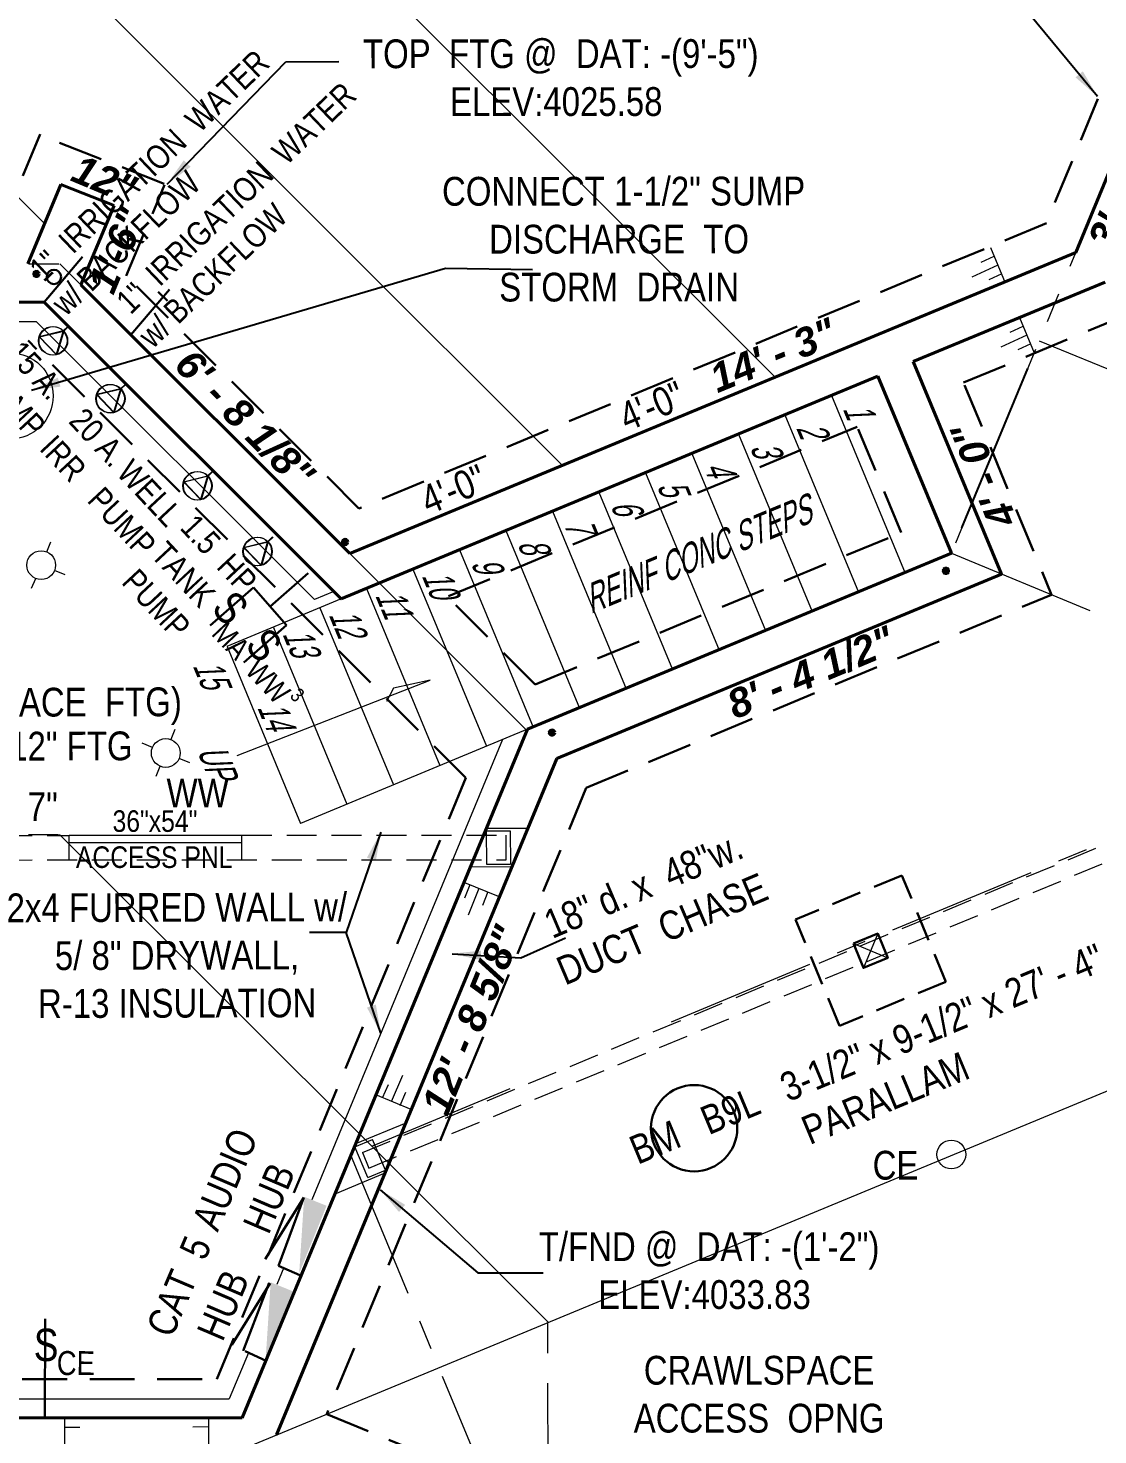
# Model space of a CAD drawing. Header units: inches. Extents: x 2775 to 28360, y 1488 to 9823.
# Drawn here: x 13433.9 to 13657, y 3705.4 to 3998.9 of the extents above; entities that cross this region are included whole.
import ezdxf

# ---------------------------------------------------------------- set-up
doc = ezdxf.new("R2010")
doc.units = ezdxf.units.IN
doc.header["$LTSCALE"] = 0.5
doc.header["$MEASUREMENT"] = 0
doc.header["$PDMODE"] = 1
for name, pattern in [('CENTER', [2, 1.25, -0.25, 0.25, -0.25]), ('DOT2', [0.125, 0, -0.125]), ('HIDDEN', [0.375, 0.25, -0.125])]:
    doc.linetypes.add(name, pattern=pattern)
doc.layers.get('Defpoints').update_dxf_attribs({"linetype": 'CONTINUOUS'})
for name, color, linetype, lineweight in [('BEAMS TEXT', 3, 'CONTINUOUS', 20), ('CONCRETE', 7, 'CONTINUOUS', 30), ('ELEC', 6, 'CONTINUOUS', 20), ('FLOOR BEAMS', 3, 'HIDDEN', 20), ('FOOTING', 7, 'HIDDEN', 30), ('FOOTING TEXT', 7, 'CONTINUOUS', 9), ('FOUNDATION', 7, 'CONTINUOUS', 40), ('FOUNDATION TEXT', 7, 'CONTINUOUS', 9), ('GRID', 1, 'CENTER', 20), ('LAYOUT', 6, 'CONTINUOUS', 9), ('WALL FRAMING', 7, 'CONTINUOUS', 30)]:
    doc.layers.add(name, color=color, linetype=linetype, lineweight=lineweight)
for name, color, linetype in [('BSMT  FRAMING', 7, 'CONTINUOUS'), ('ELECTRICAL', 1, 'CONTINUOUS'), ('LLMECH_EQUIP', 7, 'CONTINUOUS'), ('LLPLUMBING', 102, 'CONTINUOUS'), ('STAIRS', 47, 'CONTINUOUS'), ('STEEL', 5, 'CONTINUOUS')]:
    doc.layers.add(name, color=color, linetype=linetype)
doc.styles.add('ARCHENT', font='technical.ttf', dxfattribs={"height": 2})
doc.styles.add('ARCHENTLTD', font='technical.ttf', dxfattribs={"height": 6})
doc.styles.add('BEI', font='romans.shx', dxfattribs={"width": 0.75})
doc.styles.add('EXIST', font='romans.shx', dxfattribs={"width": 0.75, "oblique": 20, "height": 12})
doc.dimstyles.new('ARCHENTLTD', dxfattribs={"dimtxt": 12, "dimasz": 6, "dimexe": 9, "dimexo": 3, "dimgap": 1, "dimtad": 0, "dimdec": 4, "dimzin": 1, "dimdsep": 46, "dimlunit": 4, "dimtxsty": 'ARCHENT', "dimcen": 6, "dimaunit": 1, "dimadec": 5, "dimazin": 0, "dimtfac": 1, "dimtdec": 4, "dimtofl": 0, "dimtmove": 0, "dimatfit": 3, "dimfxl": 1, "dimfrac": 2, "dimtolj": 1, "dimtzin": 0, "dimarcsym": 0})
doc.dimstyles.get("Standard").update_dxf_attribs({"dimscale": 50, "dimtxt": 0.18, "dimasz": 0.18, "dimexe": 0.18, "dimexo": 0.0625, "dimgap": 0.09, "dimtad": 0, "dimtoh": 1, "dimzin": 0, "dimdsep": 46, "dimtxsty": 'BEI', "dimcen": 0.09, "dimclrd": 256, "dimclre": 256, "dimclrt": 256, "dimadec": 1, "dimazin": 0, "dimtfac": 1, "dimtofl": 0, "dimtmove": 0, "dimatfit": 3, "dimfxl": 1, "dimtolj": 1, "dimtzin": 0, "dimlwd": -1, "dimlwe": -1, "dimarcsym": 0})

# ---------------------------------------------------------------- blocks, each defined once
blk = doc.blocks.new('*D34')
at = {"layer": 'Defpoints', "color": 0, "ltscale": 150}
for p in [(11336.37, 4496.83, -44590.32), (14529.7, 4138.22, -44590.32), (13445.87, 3646.64), (14529.7, 3176.79, -44590.32), (12016.73, 3096.26, -44590.32)]:
    blk.add_point(p, dxfattribs=at)
at = {"layer": 'LAYOUT', "ltscale": 150}
for start, end in [(9.2836, 15.9025), (344.1589, 350.7778)]:
    blk.add_arc((13368.56, 3656.77), 77.96, start, end, dxfattribs=at)
for points in [[(13442.13, 3677.64), (13444.96, 3678.63), (13440.58, 3686.63)], [(13444.98, 3635), (13442.15, 3635.98), (13440.61, 3626.99)]]:
    blk.add_solid(points, dxfattribs=at)
at = {"layer": 'LAYOUT', "color": 6, "ltscale": 150, "insert": (13446.53, 3656.82), "char_height": 6.25, "attachment_point": 5, "rotation": 270.0307, "style": 'BEI'}
blk.add_mtext('\\A1;45.0°', dxfattribs=at)
blk = doc.blocks.new('*D35')
at = {"layer": 'Defpoints', "color": 0, "ltscale": 150}
for p in [(13368.61, 4764.11, -44590.32), (14529.96, 4138.32, -44590.32), (13423.73, 3711.84), (12016.99, 3096.37, -44590.32), (13368.91, 2918.09, -44590.32)]:
    blk.add_point(p, dxfattribs=at)
at = {"layer": 'LAYOUT', "ltscale": 150}
for start, end in [(65.4639, 83.3705), (29.1593, 47.0659)]:
    blk.add_arc((13368.79, 3656.87), 77.72, start, end, dxfattribs=at)
for points in [[(13377.68, 3732.57), (13377.85, 3735.56), (13368.78, 3734.58)], [(13438.01, 3695.39), (13435.31, 3694.08), (13440.58, 3686.63)]]:
    blk.add_solid(points, dxfattribs=at)
at = {"layer": 'LAYOUT', "color": 6, "lineweight": 9, "ltscale": 150, "insert": (13411.95, 3721.5), "char_height": 6.25, "attachment_point": 5, "rotation": 326.2649, "style": 'BEI'}
blk.add_mtext('\\A1;67.5°', dxfattribs=at)
blk = doc.blocks.new('*D36')
at = {"layer": 'Defpoints', "color": 0, "ltscale": 150}
for p in [(13368.23, 4764.11, -44590.32), (12207.01, 4138.09, -44590.32), (13338.54, 3728.67), (14720.19, 3096.64, -44590.32), (13368.3, 2918.09, -44590.32)]:
    blk.add_point(p, dxfattribs=at)
at = {"layer": 'LAYOUT', "ltscale": 150}
for start, end in [(96.641, 114.5476), (132.9456, 150.8522)]:
    blk.add_arc((13368.28, 3656.87), 77.72, start, end, dxfattribs=at)
for points in [[(13359.2, 3735.56), (13359.37, 3732.57), (13368.27, 3734.58)], [(13301.75, 3694.07), (13299.05, 3695.37), (13296.48, 3686.62)]]:
    blk.add_solid(points, dxfattribs=at)
at = {"layer": 'LAYOUT', "color": 6, "lineweight": 9, "ltscale": 150, "insert": (13325.1, 3721.49), "char_height": 6.25, "attachment_point": 5, "rotation": 33.7466, "style": 'BEI'}
blk.add_mtext('\\A1;67.5°', dxfattribs=at)

msp = doc.modelspace()

# ---------------------------------------------------------------- hatches: boundary and pattern name
at = {"layer": 'ELEC', "linetype": 'DOT2', "lineweight": 15, "ltscale": 25}
for points in [[(13490.41757, 3739.06916), (13496.13112, 3753.15237), (13491.45938, 3755.04292), (13491.45934, 3755.04283)], [(13483.42663, 3721.21415), (13489.14018, 3735.29736), (13484.46844, 3737.18792), (13484.4684, 3737.18782)]]:
    msp.add_hatch(color=7, dxfattribs=at).paths.add_polyline_path(points)
at = {"layer": 'WALL FRAMING', "lineweight": 9, "ltscale": 150}
for points in [[(13435.92374, 3947.60271, 1), (13435.29874, 3947.60271, 1)], [(13500.30788, 3891.66004, 1), (13499.68288, 3891.66004, 1)], [(13625.0577, 3885.47239, -1), (13625.57643, 3885.82102, -1)], [(13625.0577, 3885.47239, -1), (13625.57643, 3885.82102, -1)], [(13543.32286, 3852.1546, 1), (13542.97385, 3851.63613, 1)]]:
    msp.add_hatch(color=256, dxfattribs=at).paths.add_polyline_path(points)

# ---------------------------------------------------------------- linework, layer by layer
at = {"layer": 'BEAMS TEXT', "linetype": 'Continuous', "lineweight": 30, "ltscale": 75}
msp.add_circle((13572.79289, 3769.33924), 9, dxfattribs=at)
at = {"layer": 'BSMT  FRAMING', "color": 7, "linetype": 'Continuous', "lineweight": 30, "ltscale": 1.5}
for p, q in [((13491.38712, 3754.88919), (13483.34584, 3742.0103)), ((13491.38712, 3754.88919), (13486.1216, 3740.64833)), ((13490.54292, 3738.66614), (13486.1216, 3740.64833)), ((13484.39618, 3737.03418), (13476.3549, 3724.1553)), ((13478.76245, 3722.87417), (13484.1509, 3737.06897)), ((13483.55198, 3720.81113), (13479.13066, 3722.79332))]:
    msp.add_line(p, q, dxfattribs=at)
at = {"layer": 'CONCRETE', "lineweight": 20, "ltscale": 75}
for p, q in [((13589.70378, 3926.04169), (13430.8205, 4084.78519)), ((13545.35866, 3907.63623), (13416.661, 4036.22067)), ((13437.28079, 3958.11918), (13403.67823, 3991.69218))]:
    msp.add_line(p, q, dxfattribs=at)
at = {"layer": 'ELEC', "color": 1, "linetype": 'Continuous', "ltscale": 0.75}
for p, q in [((13442.20882, 3936.6829), (13441.17095, 3935.6989)), ((13442.33671, 3936.67145), (13441.29883, 3935.68745)), ((13441.17095, 3935.6989), (13436.14762, 3934.49302)), ((13439.7384, 3930.75653), (13436.14762, 3934.49302)), ((13441.29883, 3935.68745), (13436.2755, 3934.48157)), ((13439.86628, 3930.74508), (13436.2755, 3934.48157)), ((13441.17095, 3935.6989), (13439.7384, 3930.75653)), ((13441.29883, 3935.68745), (13439.86628, 3930.74508)), ((13454.17643, 3924.60695), (13453.13856, 3923.62295)), ((13454.30432, 3924.5955), (13453.26644, 3923.6115)), ((13453.13856, 3923.62295), (13448.11523, 3922.41707)), ((13451.70601, 3918.68058), (13448.11523, 3922.41707)), ((13453.26644, 3923.6115), (13448.24311, 3922.40562)), ((13451.83389, 3918.66913), (13448.24311, 3922.40562)), ((13453.13856, 3923.62295), (13451.70601, 3918.68058)), ((13453.26644, 3923.6115), (13451.83389, 3918.66913))]:
    msp.add_line(p, q, dxfattribs=at)
at = {"layer": 'ELEC', "color": 1, "linetype": 'Continuous', "ltscale": 0.375}
for p, q in [((13436.14762, 3934.49302), (13441.17095, 3935.6989)), ((13439.7384, 3930.75653), (13436.14762, 3934.49302)), ((13436.2755, 3934.48157), (13441.29883, 3935.68745)), ((13439.86628, 3930.74508), (13436.2755, 3934.48157)), ((13441.17095, 3935.6989), (13439.7384, 3930.75653)), ((13441.29883, 3935.68745), (13439.86628, 3930.74508)), ((13448.11523, 3922.41707), (13453.13856, 3923.62295)), ((13451.70601, 3918.68058), (13448.11523, 3922.41707)), ((13448.24311, 3922.40562), (13453.26644, 3923.6115)), ((13451.83389, 3918.66913), (13448.24311, 3922.40562)), ((13453.13856, 3923.62295), (13451.70601, 3918.68058)), ((13453.26644, 3923.6115), (13451.83389, 3918.66913))]:
    msp.add_line(p, q, dxfattribs=at)
at = {"layer": 'ELEC', "color": 3, "linetype": 'Continuous', "ltscale": 0.375}
for p, q in [((13466.26718, 3904.23994), (13471.29051, 3905.44582)), ((13466.26767, 3904.24043), (13471.291, 3905.44631)), ((13469.86521, 3900.50105), (13466.27443, 3904.23754)), ((13469.8657, 3900.50155), (13466.27492, 3904.23803)), ((13466.39507, 3904.22849), (13471.41839, 3905.43437)), ((13466.39556, 3904.22898), (13471.41888, 3905.43486)), ((13469.99309, 3900.4896), (13466.40231, 3904.22609)), ((13469.99358, 3900.49009), (13466.40281, 3904.22658)), ((13471.29776, 3905.44342), (13469.86521, 3900.50105)), ((13471.29825, 3905.44391), (13469.8657, 3900.50155)), ((13471.42564, 3905.43197), (13469.99309, 3900.4896)), ((13471.42613, 3905.43246), (13469.99358, 3900.49009)), ((13478.79623, 3890.53184), (13483.81955, 3891.73772)), ((13478.79672, 3890.53233), (13483.82004, 3891.73821)), ((13482.39425, 3886.79295), (13478.80347, 3890.52944)), ((13482.39474, 3886.79344), (13478.80396, 3890.52993)), ((13478.92411, 3890.52039), (13483.94744, 3891.72626)), ((13478.9246, 3890.52088), (13483.94793, 3891.72676)), ((13482.52214, 3886.7815), (13478.93136, 3890.51799)), ((13482.52263, 3886.78199), (13478.93185, 3890.51848)), ((13483.8268, 3891.73532), (13482.39425, 3886.79295)), ((13483.82729, 3891.73581), (13482.39474, 3886.79344)), ((13483.95468, 3891.72387), (13482.52214, 3886.7815)), ((13483.95518, 3891.72436), (13482.52263, 3886.78199))]:
    msp.add_line(p, q, dxfattribs=at)
at = {"layer": 'ELEC', "color": 3, "linetype": 'Continuous', "ltscale": 0.75}
for p, q in [((13469.86521, 3900.50105), (13466.27443, 3904.23754)), ((13469.8657, 3900.50155), (13466.27492, 3904.23803)), ((13469.99309, 3900.4896), (13466.40231, 3904.22609)), ((13469.99358, 3900.49009), (13466.40281, 3904.22658)), ((13471.29776, 3905.44342), (13469.86521, 3900.50105)), ((13471.29825, 3905.44391), (13469.8657, 3900.50155)), ((13471.42564, 3905.43197), (13469.99309, 3900.4896)), ((13471.42613, 3905.43246), (13469.99358, 3900.49009)), ((13472.32838, 3906.42056), (13471.29051, 3905.43655)), ((13472.32888, 3906.42105), (13471.291, 3905.43705)), ((13472.45627, 3906.40911), (13471.41839, 3905.4251)), ((13472.45676, 3906.4096), (13471.41888, 3905.42559)), ((13484.85743, 3892.71246), (13483.81955, 3891.72845)), ((13484.85792, 3892.71295), (13483.82004, 3891.72894)), ((13484.98531, 3892.701), (13483.94744, 3891.717)), ((13484.9858, 3892.7015), (13483.94793, 3891.71749)), ((13482.39425, 3886.79295), (13478.80347, 3890.52944)), ((13482.39474, 3886.79344), (13478.80396, 3890.52993)), ((13482.52214, 3886.7815), (13478.93136, 3890.51799)), ((13482.52263, 3886.78199), (13478.93185, 3890.51848)), ((13483.8268, 3891.73532), (13482.39425, 3886.79295)), ((13483.82729, 3891.73581), (13482.39474, 3886.79344)), ((13483.95468, 3891.72387), (13482.52214, 3886.7815)), ((13483.95518, 3891.72436), (13482.52263, 3886.78199))]:
    msp.add_line(p, q, dxfattribs=at)
at = {"layer": 'ELEC', "color": 3, "linetype": 'Continuous', "ltscale": 150}
for p, q in [((13437.75113, 3889.61055), (13438.61252, 3891.69433)), ((13434.60389, 3881.99706), (13435.45899, 3884.06564)), ((13441.62594, 3884.78051), (13439.38684, 3885.7061)), ((13463.69897, 3850.52133), (13464.55408, 3852.58991)), ((13459.81627, 3848.79489), (13457.65124, 3849.68986)), ((13467.60019, 3845.57719), (13465.3611, 3846.50278)), ((13460.57815, 3842.79374), (13461.43325, 3844.86233))]:
    msp.add_line(p, q, dxfattribs=at)
at = {"layer": 'ELEC', "color": 3, "linetype": 'Continuous', "lineweight": 30, "ltscale": 0.75}
for p, q in [((13484.34589, 3878.2222), (13492.28201, 3885.15388)), ((13471.88095, 3874.26327), (13480.91318, 3882.15233)), ((13478.89671, 3866.53431), (13487.7786, 3874.29207)), ((13437.42402, 3729.57393), (13437.34293, 3708.86661))]:
    msp.add_line(p, q, dxfattribs=at)
at = {"layer": 'ELEC', "color": 3, "linetype": 'Continuous', "lineweight": 30, "ltscale": 25}
msp.add_line((13480.91318, 3882.15233), (13487.7786, 3874.29207), dxfattribs=at)
at = {"layer": 'ELEC', "color": 1, "linetype": 'Continuous', "ltscale": 0.75}
for centre in [(13439.00704, 3933.64731), (13439.13492, 3933.63586), (13450.97465, 3921.57136), (13451.10253, 3921.55991)]:
    msp.add_circle(centre, 2.98186, dxfattribs=at)
at = {"layer": 'ELEC', "color": 5, "lineweight": 20, "ltscale": 1.5}
msp.add_circle((13430.10674, 3922.13802), 9, dxfattribs=at)
at = {"layer": 'ELEC', "color": 3, "linetype": 'Continuous', "ltscale": 0.75}
for centre in [(13469.13385, 3903.39183), (13469.13434, 3903.39233), (13469.26173, 3903.38038), (13469.26222, 3903.38087), (13481.66289, 3889.68373), (13481.66338, 3889.68422), (13481.79078, 3889.67228), (13481.79127, 3889.67277)]:
    msp.add_circle(centre, 2.98186, dxfattribs=at)
at = {"layer": 'ELEC', "color": 3, "linetype": 'Continuous', "ltscale": 7.5}
for centre in [(13436.6081, 3886.83684), (13462.58236, 3847.63353), (13626.44608, 3763.86416)]:
    msp.add_circle(centre, 3, dxfattribs=at)
at = {"layer": 'ELEC', "color": 1, "linetype": 'Continuous', "ltscale": 0.75}
for points in [[(13441.17095, 3935.6989), (13439.7384, 3930.75653), (13436.14762, 3934.49302), (13441.17095, 3935.6989)], [(13441.29883, 3935.68745), (13439.86628, 3930.74508), (13436.2755, 3934.48157), (13441.29883, 3935.68745)], [(13453.13856, 3923.62295), (13451.70601, 3918.68058), (13448.11523, 3922.41707), (13453.13856, 3923.62295)], [(13453.26644, 3923.6115), (13451.83389, 3918.66913), (13448.24311, 3922.40562), (13453.26644, 3923.6115)]]:
    msp.add_solid(points, dxfattribs=at)
at = {"layer": 'ELEC', "color": 3, "linetype": 'Continuous', "ltscale": 0.75}
for points in [[(13471.29776, 3905.44342), (13469.86521, 3900.50105), (13466.27443, 3904.23754), (13471.29776, 3905.44342)], [(13471.29825, 3905.44391), (13469.8657, 3900.50155), (13466.27492, 3904.23803), (13471.29825, 3905.44391)], [(13471.42564, 3905.43197), (13469.99309, 3900.4896), (13466.40231, 3904.22609), (13471.42564, 3905.43197)], [(13471.42613, 3905.43246), (13469.99358, 3900.49009), (13466.40281, 3904.22658), (13471.42613, 3905.43246)], [(13483.8268, 3891.73532), (13482.39425, 3886.79295), (13478.80347, 3890.52944), (13483.8268, 3891.73532)], [(13483.82729, 3891.73581), (13482.39474, 3886.79344), (13478.80396, 3890.52993), (13483.82729, 3891.73581)], [(13483.95468, 3891.72387), (13482.52214, 3886.7815), (13478.93136, 3890.51799), (13483.95468, 3891.72387)], [(13483.95518, 3891.72436), (13482.52263, 3886.78199), (13478.93185, 3890.51848), (13483.95518, 3891.72436)]]:
    msp.add_solid(points, dxfattribs=at)
at = {"layer": 'FLOOR BEAMS', "ltscale": 50}
for p, q in [((13503.61626, 3764.27519), (13806.56818, 3890.01784)), ((13504.96271, 3761.02419), (13807.91499, 3886.76601)), ((13203.44316, 3830.31997), (13442.43358, 3830.43675)), ((13478.43357, 3830.45434), (13533.58925, 3830.48129)), ((13203.44566, 3825.19497), (13533.59175, 3825.35629)), ((13503.61626, 3764.27519), (13504.96271, 3761.02419))]:
    msp.add_line(p, q, dxfattribs=at)
at = {"layer": 'FLOOR BEAMS', "ltscale": 75}
for p, q in [((13442.43607, 3825.3387), (13442.43356, 3830.4637)), ((13478.43606, 3825.35629), (13478.43356, 3830.48129)), ((13533.59175, 3825.35629), (13533.58925, 3830.48129)), ((13533.59175, 3825.35629), (13533.58925, 3830.48129)), ((13533.59175, 3825.35629), (13533.58925, 3830.48129))]:
    msp.add_line(p, q, dxfattribs=at)
at = {"layer": 'FLOOR BEAMS', "color": 3, "lineweight": 20, "ltscale": 50}
msp.add_line((13440.52828, 3708.88026), (13443.52828, 3708.88056), dxfattribs=at)
at = {"layer": 'FOOTING', "ltscale": 75}
for p, q in [((13657.00634, 3984.14105), (13646.27294, 3958.18245)), ((13436.35937, 3976.74063), (13428.44746, 3957.68958)), ((13462.22263, 3966.43195), (13436.15068, 3976.65196)), ((13454.34179, 3947.17147), (13462.3293, 3966.17943)), ((13646.27294, 3958.18245), (13502.88624, 3898.66973)), ((13502.88624, 3898.66973), (13454.34179, 3947.17147)), ((13628.98488, 3924.9254), (13664.60551, 3939.70976)), ((13525.18808, 3842.46132), (13433.88005, 3933.68902)), ((13629.20038, 3924.40618), (13647.36039, 3880.65506)), ((13521.54433, 3880.33214), (13606.81834, 3915.72516)), ((13607.03403, 3915.20547), (13615.99333, 3893.62071)), ((13539.65868, 3861.92965), (13615.99147, 3893.61937)), ((13550.2948, 3840.35921), (13647.35937, 3880.65578)), ((13539.65868, 3861.92965), (13521.75996, 3879.81261)), ((13525.18808, 3842.46132), (13473.20555, 3716.96561)), ((13550.2948, 3840.35921), (13496.1678, 3709.68635)), ((13263.9049, 3716.86334), (13473.20555, 3716.96561)), ((13496.15207, 3709.69286), (13626.61623, 3655.7516))]:
    msp.add_line(p, q, dxfattribs=at)
at = {"layer": 'FOOTING', "lineweight": 9, "ltscale": 75}
for p, q in [((13635.30844, 3951.26445), (13632.58235, 3950.01208)), ((13634.61472, 3953.14343), (13637.67199, 3945.75068)), ((13636.14336, 3949.44706), (13630.69118, 3946.94231)), ((13636.97827, 3947.62966), (13634.25218, 3946.37729)), ((13641.36543, 3936.62641), (13638.63935, 3935.37403)), ((13640.67171, 3938.50539), (13643.72899, 3931.11263)), ((13642.20035, 3934.80901), (13636.74817, 3932.30427)), ((13643.03526, 3932.99162), (13640.30917, 3931.73925))]:
    msp.add_line(p, q, dxfattribs=at)
at = {"layer": 'FOOTING', "ltscale": 50}
for p, q in [((13616.10822, 3822.08833), (13593.93512, 3812.90393)), ((13625.29263, 3799.91522), (13616.10822, 3822.08833)), ((13603.11952, 3790.73082), (13593.93512, 3812.90393)), ((13625.29263, 3799.91522), (13603.11952, 3790.73082))]:
    msp.add_line(p, q, dxfattribs=at)
at = {"layer": 'FOUNDATION', "ltscale": 75}
for p, q in [((13663.13356, 3978.02306), (13652.39985, 3952.06373)), ((13652.39985, 3952.06373), (13501.01445, 3889.23114)), ((13501.01445, 3889.23114), (13444.8832, 3945.31302)), ((13499.21092, 3879.72435), (13437.19204, 3941.68867)), ((13258.56184, 3708.86207), (13478.51718, 3708.88405))]:
    msp.add_line(p, q, dxfattribs=at)
at = {"layer": 'FOUNDATION', "ltscale": 1.5}
for p, q in [((13440.67924, 3966.28412), (13433.78729, 3949.68903)), ((13451.85479, 3961.90339), (13440.67924, 3966.28412)), ((13444.8832, 3945.31302), (13451.85479, 3961.90339))]:
    msp.add_line(p, q, dxfattribs=at)
at = {"layer": 'FOUNDATION', "ltscale": 50}
for p, q in [((13618.50517, 3929.30516), (13658.51237, 3945.91017)), ((13299.81692, 3941.70304), (13437.19204, 3941.68867)), ((13618.50516, 3929.30515), (13636.9047, 3884.97695)), ((13499.16307, 3879.77216), (13611.11632, 3926.23841)), ((13611.11631, 3926.23841), (13626.44902, 3889.29883)), ((13538.04608, 3852.59816), (13626.44744, 3889.29817)), ((13544.17044, 3846.47869), (13636.90341, 3884.97698)), ((13538.04608, 3852.59816), (13478.51718, 3708.88405)), ((13544.17044, 3846.47869), (13485.7133, 3705.35202))]:
    msp.add_line(p, q, dxfattribs=at)
at = {"layer": 'FOUNDATION', "lineweight": 20}
for p in [(13301.50179, 3937.70286), (13493.61307, 3879.66292)]:
    msp.add_line(p, (13435.53622, 3937.68867), dxfattribs=at)
at = {"layer": 'FOUNDATION', "lineweight": 20, "ltscale": 75}
for p, q in [((13497.61143, 3881.32244), (13493.61307, 3879.66292)), ((13261.23353, 3712.86233), (13475.84436, 3712.88379))]:
    msp.add_line(p, q, dxfattribs=at)
at = {"layer": 'FOUNDATION', "color": 3, "lineweight": 20, "ltscale": 50}
msp.add_line((13532.81721, 3850.42707), (13493.0377, 3754.39178), dxfattribs=at)
at = {"layer": 'FOUNDATION', "lineweight": 9, "ltscale": 75}
for p, q in [((13529.28358, 3831.91511), (13537.94385, 3831.92357)), ((13529.45177, 3831.41527), (13534.45177, 3831.42016)), ((13529.45177, 3831.41527), (13529.45861, 3824.41528)), ((13534.45177, 3831.42016), (13534.45861, 3824.42016)), ((13525.9747, 3823.91187), (13534.63498, 3823.92033)), ((13529.45861, 3824.41528), (13534.45861, 3824.42016)), ((13526.02695, 3820.10062), (13524.92951, 3817.30856)), ((13527.88833, 3819.369), (13525.69345, 3813.78487)), ((13529.7497, 3818.63738), (13528.65227, 3815.84531)), ((13507.81247, 3775.70387), (13509.01369, 3778.45288)), ((13509.64514, 3774.90305), (13512.04759, 3780.40107)), ((13511.47782, 3774.10223), (13512.67904, 3776.85125)), ((13441.49179, 3708.97779), (13441.48714, 3700.9778)), ((13471.49179, 3708.99718), (13471.50678, 3700.9972)), ((13441.56763, 3706.97626), (13444.62788, 3706.97545)), ((13471.41854, 3706.99556), (13468.26509, 3706.97931))]:
    msp.add_line(p, q, dxfattribs=at)
at = {"layer": 'FOUNDATION', "color": 7, "lineweight": 20, "ltscale": 1.5}
for p, q in [((13442.43317, 3828.9637), (13478.43318, 3828.95434)), ((13442.43356, 3830.4637), (13478.43357, 3830.45434))]:
    msp.add_line(p, q, dxfattribs=at)
at = {"layer": 'FOUNDATION', "linetype": 'Continuous', "lineweight": 9, "ltscale": 1.5}
for p, q in [((13532.00819, 3817.65976), (13524.60687, 3820.69627)), ((13513.78908, 3773.25183), (13506.38776, 3776.28835))]:
    msp.add_line(p, q, dxfattribs=at)
at = {"layer": 'FOUNDATION', "color": 7, "lineweight": 9, "ltscale": 75}
for p, q in [((13502.23058, 3766.13271), (13512.69616, 3770.49377)), ((13502.03914, 3765.46298), (13505.7314, 3767.00156)), ((13508.39772, 3760.57748), (13505.7314, 3767.00156)), ((13504.70546, 3759.03889), (13502.03914, 3765.46298)), ((13504.70546, 3759.03889), (13508.39772, 3760.57748)), ((13497.89173, 3755.6579), (13508.35731, 3760.01896))]:
    msp.add_line(p, q, dxfattribs=at)
at = {"layer": 'FOUNDATION', "lineweight": 20, "ltscale": 50}
for p, q in [((13487.18775, 3740.26889), (13485.73163, 3736.75353)), ((13479.8217, 3722.48584), (13475.84436, 3712.88379))]:
    msp.add_line(p, q, dxfattribs=at)
at = {"layer": 'FOUNDATION', "lineweight": 50, "ltscale": 1.5}
for centre in [(13435.61124, 3947.60271), (13499.99538, 3891.66004), (13625.31706, 3885.64671), (13543.14835, 3851.89536)]:
    msp.add_circle(centre, 0.5, dxfattribs=at)
at = {"layer": 'GRID', "ltscale": 50}
for p, q in [((13663.13356, 3978.02306), (13626.44744, 3889.29817)), ((13501.12649, 3889.27764), (13652.39985, 3952.06373)), ((13296.5042, 3949.70339), (13440.50421, 3949.68832)), ((13644.79447, 3933.65897), (13689.15526, 3915.32124)), ((13626.44902, 3889.29883), (13715.16925, 3852.62392)), ((13537.78717, 3852.49067), (13501.10456, 3763.7769)), ((13568.06321, 3791.56748), (13715.16925, 3852.62392)), ((13296.44783, 3830.55291), (13440.44783, 3830.62328)), ((13505.54962, 3765.62118), (13539.25825, 3779.61196)), ((13501.10456, 3763.7769), (13537.90287, 3675.11708)), ((13542.37409, 3584.89117), (13542.30373, 3728.88712))]:
    msp.add_line(p, q, dxfattribs=at)
at = {"layer": 'GRID', "linetype": 'Continuous', "ltscale": 50}
for p, q in [((13537.78717, 3852.49067), (13440.50421, 3949.68832)), ((13542.32277, 3728.84126), (13440.44783, 3830.62328))]:
    msp.add_line(p, q, dxfattribs=at)
at = {"layer": 'LAYOUT', "color": 6, "ltscale": 150}
msp.add_line((14529.67036, 4137.94248), (13368.50138, 3656.7467), dxfattribs=at)
at = {"layer": 'LLPLUMBING', "color": 5, "lineweight": 30, "ltscale": 1.5}
for p, q in [((13437.19204, 3941.68867), (13445.20861, 3951.14661)), ((13455.31661, 3934.91634), (13463.33318, 3944.37429)), ((13460.96764, 3943.84883), (13462.93897, 3942.00981))]:
    msp.add_line(p, q, dxfattribs=at)
at = {"layer": 'STAIRS', "lineweight": 25, "ltscale": 50}
msp.add_line((13628.63111, 3894.63498), (13642.40657, 3927.89512), dxfattribs=at)
at = {"layer": 'STAIRS', "lineweight": 20, "ltscale": 50}
for p, q in [((13601.41841, 3922.21329), (13616.78452, 3885.19104)), ((13591.72055, 3918.18819), (13607.08665, 3881.16593)), ((13582.02269, 3914.16308), (13597.38879, 3877.14083)), ((13572.32482, 3910.13798), (13587.65814, 3873.19471)), ((13562.62696, 3906.11288), (13577.99306, 3869.09063)), ((13552.9291, 3902.08777), (13568.2952, 3865.06552)), ((13543.23123, 3898.06267), (13558.59734, 3861.04042)), ((13533.53337, 3894.03757), (13548.89948, 3857.01532)), ((13523.83551, 3890.01247), (13539.20161, 3852.99021)), ((13514.13764, 3885.98736), (13529.47305, 3849.03908)), ((13504.43978, 3881.96226), (13519.77519, 3845.01398)), ((13499.16307, 3879.77216), (13475.3223, 3869.87703)), ((13494.74192, 3877.93716), (13510.07732, 3840.98887)), ((13485.06801, 3873.85433), (13500.37946, 3836.96377)), ((13475.37015, 3869.82922), (13490.6816, 3832.93867)), ((13538.04567, 3852.59715), (13490.6816, 3832.93867))]:
    msp.add_line(p, q, dxfattribs=at)
at = {"layer": 'STAIRS', "lineweight": 9, "ltscale": 1.5}
for p, q in [((13477.48407, 3847.10234), (13517.76538, 3862.85196)), ((13510.0875, 3861.15748), (13508.61155, 3858.41114)), ((13517.76538, 3862.85196), (13510.0875, 3861.15748))]:
    msp.add_line(p, q, dxfattribs=at)
at = {"layer": 'STEEL', "lineweight": 30, "ltscale": 75}
msp.add_circle((13439.25132, 3946.98043), 1.5, dxfattribs=at)
at = {"layer": 'WALL FRAMING', "color": 6, "lineweight": 9, "ltscale": 75}
for p, q in [((13606.00451, 3807.85847), (13613.1906, 3804.88189)), ((13611.08584, 3809.96323), (13608.10926, 3802.77713))]:
    msp.add_line(p, q, dxfattribs=at)
at = {"layer": 'WALL FRAMING', "color": 6, "ltscale": 75}
msp.add_lwpolyline([(13606.00451, 3807.85847), (13611.08584, 3809.96323), (13613.1906, 3804.88189), (13608.10926, 3802.77713)], close=True, dxfattribs=at)
at = {"layer": 'WALL FRAMING', "lineweight": 9, "ltscale": 150}
for centre in [(13435.61124, 3947.60271), (13499.99538, 3891.66004), (13625.31706, 3885.64671), (13625.31706, 3885.64671), (13543.14835, 3851.89536)]:
    msp.add_circle(centre, 0.3125, dxfattribs=at)
at = {"layer": 'WALL FRAMING', "color": 9, "linetype": 'Continuous', "lineweight": 5, "ltscale": 150}
for centre in [(13435.61124, 3947.60271), (13499.99538, 3891.66004), (13625.31706, 3885.64671), (13625.31706, 3885.64671), (13543.14835, 3851.89536)]:
    msp.add_circle(centre, 0.3125, dxfattribs=at)

# ---------------------------------------------------------------- texts
at = {"layer": 'BEAMS TEXT', "linetype": 'Continuous', "lineweight": 9, "char_height": 6, "attachment_point": 5, "style": 'ARCHENTLTD'}
for s, insert, rotation in [('BM   B 2   5-1/8" x 12" x 27\' - 7" \\P\\P  ', (13391.92306, 3826.66687), 359.6375), ('BM   B9L   3-1/2" x 9-1/2" x 27\' - 4"\\PPARALLAM \\P\\P  ', (13614.59183, 3771.01342), 22.6375)]:
    msp.add_mtext(s, dxfattribs=dict(at, insert=insert, rotation=rotation))
at = {"layer": 'ELEC', "color": 1, "linetype": 'Continuous', "lineweight": 9, "ltscale": 0.5, "char_height": 5, "attachment_point": 1, "rotation": 313.0173372, "style": 'ARCHENT'}
for s, insert in [('15 A.\\PSUMP', (13432.73163, 3934.08906)), ('20 A.\\PIRR', (13445.76736, 3920.08491))]:
    msp.add_mtext(s, dxfattribs=dict(at, insert=insert))
at = {"layer": 'ELEC', "color": 3, "linetype": 'Continuous', "lineweight": 9, "ltscale": 0.5, "char_height": 5, "attachment_point": 1, "style": 'ARCHENT'}
for s, insert, rotation in [('WELL\\PPUMP', (13455.74519, 3909.28525), 313.0173371), ('1.5  HP\\PTANK\\PPUMP', (13469.00034, 3897.88148), 313.0173372), ('CE', (13439.86386, 3722.84294), 359.7476347)]:
    msp.add_mtext(s, dxfattribs=dict(at, insert=insert, rotation=rotation))
at = {"layer": 'ELEC', "color": 3, "linetype": 'Continuous', "ltscale": 0.75, "char_height": 6.75, "attachment_point": 7, "style": 'ARCHENT'}
for insert, width, rotation in [((13471.78844, 3877.57447), 5.8414519, 311.1350924), ((13478.80419, 3869.84551), 5.53125, 311.1350924), ((13435.02437, 3720.68139), 5.53125, 359.4950074)]:
    msp.add_mtext('S', dxfattribs=dict(at, insert=insert, width=width, rotation=rotation))
at = {"layer": 'ELECTRICAL', "color": 3, "linetype": 'Continuous', "ltscale": 0.375, "char_height": 4.5, "width": 20, "attachment_point": 1, "rotation": 313.4933624, "style": 'ARCHENT'}
for s, insert in [('MA', (13475.16631, 3875.4417)), ('WW', (13482.18206, 3867.71275))]:
    msp.add_mtext(s, dxfattribs=dict(at, insert=insert))
at = {"layer": 'ELECTRICAL', "color": 1, "linetype": 'Continuous', "ltscale": 0.375, "insert": (13490.48404, 3861.46849), "char_height": 3, "width": 20, "attachment_point": 1, "rotation": 313.4933624, "style": 'ARCHENT'}
msp.add_mtext('3', dxfattribs=at)
at = {"layer": 'ELECTRICAL', "color": 3, "linetype": 'Continuous', "ltscale": 0.375, "char_height": 6, "attachment_point": 1, "style": 'ARCHENT'}
for s, insert in [('WW', (13462.74691, 3842.28875)), ('CE', (13610.0293, 3764.61784))]:
    msp.add_mtext(s, dxfattribs=dict(at, insert=insert))
at = {"layer": 'FOOTING TEXT', "ltscale": 50, "char_height": 6, "attachment_point": 5, "style": 'ARCHENT'}
for s, insert, rotation in [(' TOP  FTG @  DAT: -(9\'-5") \\PELEV:4025.58', (13544.0267, 3988.51516), 0.0388992), ('18" d. x  48"w.\\PDUCT  CHASE', (13564.18733, 3815.49426), 23.0008936)]:
    msp.add_mtext(s, dxfattribs=dict(at, insert=insert, rotation=rotation))
at = {"layer": 'FOOTING TEXT', "color": 5, "ltscale": 50, "insert": (13557.13642, 3954.81982), "char_height": 6, "attachment_point": 5, "rotation": 0.0388992, "style": 'ARCHENT'}
msp.add_mtext(' CONNECT 1-1/2" SUMP\\PDISCHARGE  TO\\PSTORM  DRAIN', dxfattribs=at)
at = {"layer": 'FOUNDATION TEXT', "color": 1, "lineweight": 20, "ltscale": 75, "char_height": 6, "style": 'ARCHENTLTD'}
for s, insert, attachment_point, rotation in [('{\\fArial|b1|i1|c0|p34;3\' - 4"}', (13654.74209, 3954.60264), 1, 67.2855903), ('{\\fArial|b1|i1|c0|p34;12"}', (13444.78024, 3972.70051), 1, 337.2855903), ('{\\fArial|b1|i1|c0|p34;1\'-6"}', (13446.10905, 3945.34786), 1, 67.2855903), ('{\\fArial|b1|i1|c0|p34;14\' - 3"}', (13575.40706, 3928.24742), 1, 22.2855903), ('{\\fArial|b1|i1|c0|p34;6\' - 8 1/8"}', (13468.30377, 3932.47053), 1, 314.7855903), ('{\\fArial|b1|i1|c0|p34;4\' - 0"}', (13634.707, 3893.92757), 1, 112.2186742), ('{\\fArial|b1|i1|c0|p34;8\' - 4 1/2"}', (13612.86679, 3874.3578), 3, 22.7860747), ('{\\fArial|b1|i1|c0|p34;12\' - 8 5/8"}', (13531.40703, 3812.19395), 3, 67.7860747)]:
    msp.add_mtext(s, dxfattribs=dict(at, insert=insert, attachment_point=attachment_point, rotation=rotation))
at = {"layer": 'FOUNDATION TEXT', "lineweight": 30, "ltscale": 50, "char_height": 6, "attachment_point": 5, "rotation": 22.51939, "style": 'ARCHENT'}
for insert in [(13563.98323, 3920.0157), (13522.58926, 3902.63815)]:
    msp.add_mtext('4\'-0"', dxfattribs=dict(at, insert=insert))
at = {"layer": 'FOUNDATION TEXT', "ltscale": 50, "char_height": 6, "attachment_point": 5, "rotation": 0.1662235, "style": 'ARCHENT'}
for s, insert in [('(TYP  CRAWLSPACE  FTG)', (13422.22395, 3857.29132)), ('30" x 30" x 12" FTG', (13425.45803, 3848.98838)), ('2x4 FURRED WALL w/\\P5/ 8" DRYWALL,\\PR-13 INSULATION', (13464.92708, 3805.37699))]:
    msp.add_mtext(s, dxfattribs=dict(at, insert=insert))
at = {"layer": 'FOUNDATION TEXT', "ltscale": 50, "attachment_point": 5, "style": 'ARCHENT'}
for s, insert, char_height in [('36"x54"', (13460.33377, 3833.39495), 4.5), ('ACCESS PNL', (13460.17757, 3825.86634), 4.5), (' T/FND @  DAT: -(1\'-2") \\PELEV:4033.83', (13574.96043, 3739.58713), 6), ('CRAWLSPACE\\PACCESS  OPNG\\P30"w. x 24"d.', (13586.35115, 3708.79228), 6)]:
    msp.add_mtext(s, dxfattribs=dict(at, insert=insert, char_height=char_height))
at = {"layer": 'LLMECH_EQUIP', "color": 7, "linetype": 'DOT2', "lineweight": 20, "ltscale": 1.5, "char_height": 6, "attachment_point": 2, "rotation": 66.8866419, "style": 'ARCHENT'}
for s, insert in [('AUDIO\\PHUB', (13472.15642, 3759.87313)), ('CAT  5\\PHUB', (13462.55643, 3737.53314))]:
    msp.add_mtext(s, dxfattribs=dict(at, insert=insert))
at = {"layer": 'LLPLUMBING', "color": 5, "linetype": 'Continuous', "lineweight": 9, "ltscale": 0.5, "char_height": 5, "attachment_point": 1, "rotation": 43.7398624, "style": 'ARCHENT'}
for insert in [(13432.52156, 3948.24321), (13450.64613, 3941.47089)]:
    msp.add_mtext(' 1"  IRRIGATION  WATER\\Pw/ BACKFLOW', dxfattribs=dict(at, insert=insert))
at = {"layer": 'STAIRS', "lineweight": 20, "ltscale": 50, "char_height": 6, "attachment_point": 5, "style": 'EXIST'}
for s, insert, width, rotation in [('{\\fTechnical|b0|i0|c0|p34;1}', (13607.06619, 3919.28393), 10.5625, 292.5), ('{\\fTechnical|b0|i0|c0|p34;2}', (13597.34763, 3915.30856), 10.5625, 292.5), ('{\\fTechnical|b0|i0|c0|p34;3}', (13587.67042, 3911.2337), 10.5625, 292.5), ('{\\fTechnical|b0|i0|c0|p34;4}', (13577.97255, 3907.2086), 10.5625, 292.5), ('{\\fTechnical|b0|i0|c0|p34;REINF CONC STEPS}', (13573.37777, 3889.00031), 66.2673985, 22.5), ('{\\fTechnical|b0|i0|c0|p34;5}', (13568.27469, 3903.1835), 10.5625, 292.5), ('{\\fTechnical|b0|i0|c0|p34;6}', (13558.55618, 3899.20815), 10.5625, 292.5), ('{\\fTechnical|b0|i0|c0|p34;7}', (13548.85831, 3895.18304), 10.5625, 292.5), ('{\\fTechnical|b0|i0|c0|p34;8}', (13539.1811, 3891.10819), 10.5625, 292.5), ('{\\fTechnical|b0|i0|c0|p34;9}', (13529.48324, 3887.08308), 10.5625, 292.5), ('{\\fTechnical|b0|i0|c0|p34;10}', (13519.76473, 3883.10774), 10.5625, 292.5), ('{\\fTechnical|b0|i0|c0|p34;11}', (13510.08751, 3879.03288), 10.5625, 292.5), ('{\\fTechnical|b0|i0|c0|p34;12}', (13500.38965, 3875.00777), 10.5625, 292.5), ('{\\fTechnical|b0|i0|c0|p34;13}', (13490.69179, 3870.98267), 10.5625, 292.5), ('{\\fTechnical|b0|i0|c0|p34;15}', (13471.99299, 3864.34656), 10.5625, 292.5), ('{\\fTechnical|b0|i0|c0|p34;14}', (13485.49416, 3855.64245), 10.5625, 292.5), ('{\\fTechnical|b0|i0|c0|p34;UP}', (13473.15749, 3845.94167), 10.5625, 292.5)]:
    msp.add_mtext(s, dxfattribs=dict(at, insert=insert, width=width, rotation=rotation))

# ---------------------------------------------------------------- dimensions: what is measured, and where the dimension line sits
at = {"layer": 'LAYOUT', "color": 6, "lineweight": 9, "ltscale": 150}
for base, line1, line2, picture, middle in [((13423.72935, 3711.83768), ((13368.91165, 2918.08615, -44590.39094), (13368.61097, 4764.10823, -44590.39094)), ((14529.96029, 4138.32456, -44590.39094), (12016.98849, 3096.36778, -44590.39094)), '*D35', (13411.95168, 3721.49793, -0.0698)), ((13338.53668, 3728.66929), ((13368.303, 2918.08609, -44590.39094), (13368.23463, 4764.10819, -44590.39094)), ((12207.01044, 4138.09235, -44590.39094), (14720.19049, 3096.63799, -44590.39094)), '*D36', (13325.10235, 3721.48925, -0.0698))]:
    dim = msp.add_angular_dim_2l(base=base, line1=line1, line2=line2, dimstyle='Standard', override={"dimtxt": 0.125, "dimclrd": 256, "dimclre": 256, "dimclrt": 6}, dxfattribs=at)
    dim.commit()
    dim.dimension.update_dxf_attribs({"geometry": picture, "text_midpoint": middle})
at = {"layer": 'LAYOUT', "color": 6, "ltscale": 150}
dim = msp.add_angular_dim_2l(base=(13445.86589, 3646.64354), line1=((14529.70246, 4138.21765, -44590.39094), (12016.73067, 3096.26087, -44590.39094)), line2=((14529.70246, 3176.78592, -44590.39094), (11336.37403, 4496.83476, -44590.39094)), dimstyle='Standard', override={"dimtxt": 0.125, "dimclrd": 256, "dimclre": 256, "dimclrt": 6}, dxfattribs=at)
dim.commit()
dim.dimension.update_dxf_attribs({"geometry": '*D34', "text_midpoint": (13446.52682, 3656.81537, -0.0698)})

# ---------------------------------------------------------------- leaders
at = {"layer": 'FOOTING TEXT', "ltscale": 10}
for points in [[(13656.92824, 3984.61462), (13626.25165, 4021.85111), (13617.91446, 4021.75617)], [(13507.43896, 3831.13847), (13500.18357, 3810.14881), (13492.57288, 3810.14881)], [(13507.43896, 3789.15916), (13500.18357, 3810.14881), (13492.57288, 3810.14881)], [(13522.30247, 3805.75767), (13536.61895, 3804.92507), (13545.99384, 3809.04296)]]:
    msp.add_leader(points, dimstyle='ARCHENTLTD', override={"dimgap": 1, "dimtad": 0}, dxfattribs=at)
at = {"layer": 'FOOTING TEXT', "lineweight": 9, "ltscale": 10}
for points in [[(13462.86846, 3966.324), (13487.63318, 3991.82504), (13498.70262, 3991.94333)], [(13434.59259, 3923.32217), (13520.95537, 3948.7907), (13539.04851, 3948.53229)]]:
    msp.add_leader(points, dimstyle='ARCHENTLTD', override={"dimgap": 1, "dimtad": 0}, dxfattribs=at)
at = {"layer": 'FOUNDATION TEXT', "ltscale": 10}
msp.add_leader([(13507.31788, 3756.49728), (13527.70504, 3739.13351), (13541.29664, 3739.13351)], dimstyle='ARCHENTLTD', override={"dimgap": 1, "dimtad": 0}, dxfattribs=at)

doc.saveas('drawing.dxf')
